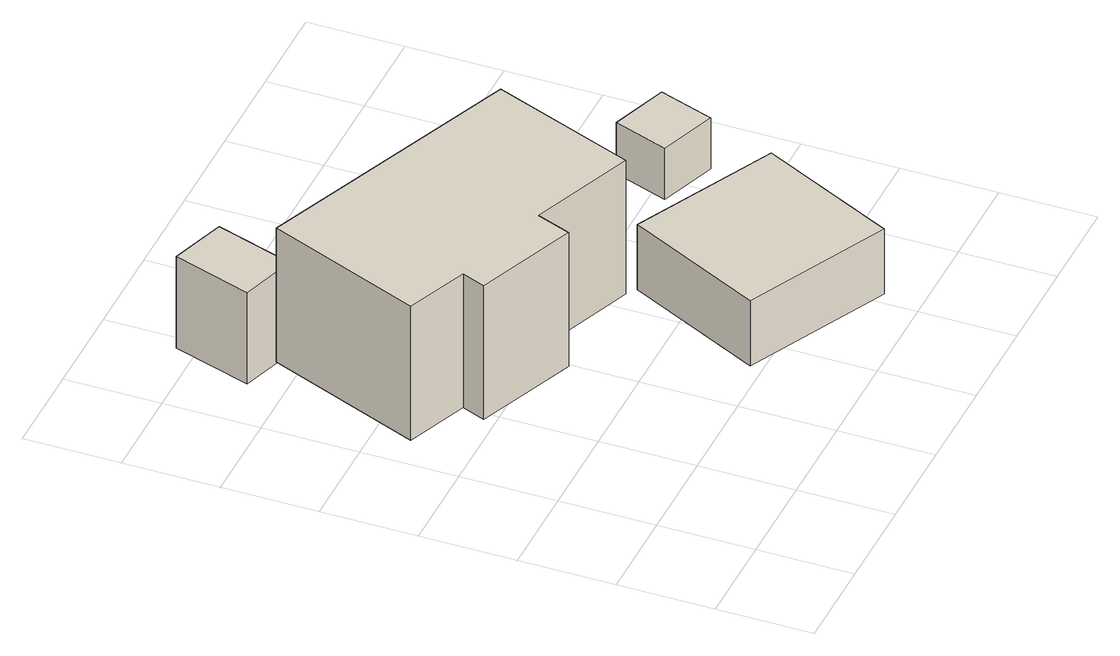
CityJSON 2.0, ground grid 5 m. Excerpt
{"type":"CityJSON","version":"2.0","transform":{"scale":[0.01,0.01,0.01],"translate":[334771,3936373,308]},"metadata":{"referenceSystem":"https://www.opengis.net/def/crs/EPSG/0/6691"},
"CityObjects":{
"building1":{"type":"Building","attributes":{"measuredHeight":5.9,"BuildingIDAttribute.prefecture":"14","BuildingIDAttribute.city":"14151","BuildingDetailAttribute.surveyYear":2015,"BuildingLandSlideRiskAttribute.description":"1","BuildingLandSlideRiskAttribute.areaType":"1"},"geometry":[{"type":"Solid","lod":"1","boundaries":[[[[0,1,2,3]],[[2,4,5,3]],[[1,6,4,2]],[[0,7,6,1]],[[3,5,7,0]],[[4,6,7,5]]]]}]},
"building2":{"type":"Building","attributes":{"usage":"411","measuredHeight":10.7,"storeysAboveGround":2,"BuildingIDAttribute.prefecture":"14","BuildingIDAttribute.city":"14151","BuildingDetailAttribute.totalFloorArea":190.69,"BuildingDetailAttribute.buildingFootprintArea":95.34,"BuildingDetailAttribute.buildingStructureType":"601","BuildingDetailAttribute.buildingStructureOrgType":"1","BuildingDetailAttribute.orgUsage":"10","BuildingDetailAttribute.surveyYear":2015,"BuildingLandSlideRiskAttribute.description":"1","BuildingLandSlideRiskAttribute.areaType":"1"},"geometry":[{"type":"Solid","lod":"1","boundaries":[[[[8,9,10,11,12,13,14,15]],[[14,16,17,15]],[[13,18,16,14]],[[12,19,18,13]],[[11,20,19,12]],[[10,21,20,11]],[[9,22,21,10]],[[8,23,22,9]],[[15,17,23,8]],[[16,18,19,20,21,22,23,17]]]]}]},
"building3":{"type":"Building","attributes":{"usage":"411","measuredHeight":4.9,"storeysAboveGround":1,"BuildingIDAttribute.prefecture":"14","BuildingIDAttribute.city":"14151","BuildingDetailAttribute.totalFloorArea":52.75,"BuildingDetailAttribute.buildingFootprintArea":52.75,"BuildingDetailAttribute.buildingStructureType":"601","BuildingDetailAttribute.buildingStructureOrgType":"1","BuildingDetailAttribute.orgUsage":"10","BuildingDetailAttribute.surveyYear":2015},"geometry":[{"type":"Solid","lod":"1","boundaries":[[[[24,25,26,27]],[[26,28,29,27]],[[25,30,28,26]],[[24,31,30,25]],[[27,29,31,24]],[[28,30,31,29]]]]}]},
"building4":{"type":"Building","attributes":{"BuildingIDAttribute.prefecture":"14","BuildingIDAttribute.city":"14151","BuildingDetailAttribute.surveyYear":2015,"BuildingLandSlideRiskAttribute.description":"1","BuildingLandSlideRiskAttribute.areaType":"1"},"geometry":[{"type":"Solid","lod":"1","boundaries":[[[[32,33,34,35]],[[34,36,37,35]],[[33,38,36,34]],[[32,39,38,33]],[[35,37,39,32]],[[36,38,39,37]]]]}]}
},
"vertices":[
[293,2689,23],[428,3103,23],[721,3006,23],[586,2594,23],[721,3006,558],[586,2594,558],[428,3103,558],[293,2689,558],
[901,1465,153],[832,1285,153],[297,1495,153],[347,1619,153],[19,1751,153],[346,2564,153],[1745,2002,153],[1454,1251,153],[1745,2002,935],[1454,1251,935],[346,2564,935],[19,1751,935],[347,1619,935],[297,1495,935],[832,1285,935],[901,1465,935],
[923,406,342],[1272,1119,342],[2026,750,342],[1678,37,342],[2026,750,723],[1678,37,723],[1272,1119,723],[923,406,723],
[2121,1326,218],[2222,1613,218],[2523,1507,218],[2423,1219,218],[2523,1507,518],[2423,1219,518],[2222,1613,518],[2121,1326,518]
]}
